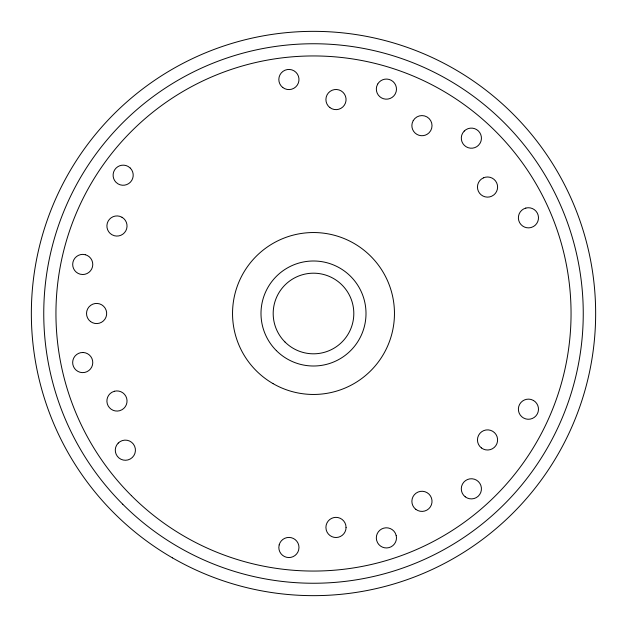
<?xml version="1.0" encoding="UTF-8"?>
<svg xmlns="http://www.w3.org/2000/svg" width="627" height="627" viewBox="0 0 627 627"><rect width="100%" height="100%" fill="white"/><g stroke="black" fill="none" stroke-linecap="round" stroke-linejoin="round"><path stroke-width="0.94" d="M279.172 544.879L278.827 547.489A10.079 10.079 0 0 0 298.64 550.098L298.985 547.489A10.079 10.079 0 0 0 279.172 544.879M377.681 84.081L376.67 86.518A10.079 10.079 0 0 0 395.128 94.16L396.139 91.73A10.079 10.079 0 0 0 377.681 84.081M413.224 120.619L412.213 123.049A10.079 10.079 0 0 0 429.072 132.783L430.678 130.698A10.079 10.079 0 0 0 426.987 116.935A10.079 10.079 0 0 0 413.224 120.619M118.229 443.07L116.63 445.154A10.079 10.079 0 0 0 127.963 459.928L130.392 458.917A10.079 10.079 0 0 0 133.355 444.057A10.079 10.079 0 0 0 118.229 443.07M464.239 131.051L462.64 133.136A10.079 10.079 0 0 0 478.487 145.299L480.094 143.215A10.079 10.079 0 0 0 464.239 131.051M483.488 177.825L481.238 179.189A10.079 10.079 0 0 0 491.576 196.29L493.825 194.926A10.079 10.079 0 0 0 483.488 177.825M525.826 208.07L523.396 209.081A10.079 10.079 0 0 0 531.045 227.538L533.475 226.527A10.079 10.079 0 0 0 525.826 208.07M114.373 391.264L111.943 392.267A10.079 10.079 0 0 0 119.592 410.732L122.022 409.721A10.079 10.079 0 0 0 114.373 391.264M83.258 352.492L80.64 352.695A10.079 10.079 0 0 0 82.208 372.618L84.825 372.407A10.079 10.079 0 0 0 83.258 352.492M85.343 254.719L82.733 254.374A10.079 10.079 0 0 0 80.123 274.179L82.733 274.524A10.079 10.079 0 0 0 85.343 254.719M122.022 217.279L119.592 216.268A10.079 10.079 0 0 0 111.943 234.733L114.373 235.736A10.079 10.079 0 0 0 122.022 217.279M533.475 400.473L531.045 399.462A10.079 10.079 0 0 0 523.396 417.919L525.826 418.93A10.079 10.079 0 0 0 533.475 400.473M130.283 168.083L128.198 166.484A10.079 10.079 0 0 0 116.034 182.332L118.119 183.93A10.079 10.079 0 0 0 130.283 168.083M396.193 535.474L395.237 533.021A10.079 10.079 0 0 0 376.615 540.278L377.572 542.731A10.079 10.079 0 0 0 396.193 535.474M346.065 527.495L345.736 524.885A10.079 10.079 0 0 0 325.907 527.378L326.236 529.987A10.079 10.079 0 0 0 346.065 527.495M172.425 557.85A282.15 282.15 0 0 0 595.65 313.5A282.15 282.15 0 0 0 172.425 69.15A282.15 282.15 0 0 0 172.425 557.85M282.769 87.506A10.079 10.079 0 0 0 298.899 80.828A10.079 10.079 0 0 0 285.05 70.2A10.079 10.079 0 0 0 282.769 87.506M329.849 107.554A10.079 10.079 0 0 0 345.979 100.876A10.079 10.079 0 0 0 332.13 90.249A10.079 10.079 0 0 0 329.849 107.554M481.403 447.937A10.079 10.079 0 0 0 497.524 441.259A10.079 10.079 0 0 0 483.676 430.631A10.079 10.079 0 0 0 481.403 447.937M465.226 496.819A10.079 10.079 0 0 0 481.356 490.142A10.079 10.079 0 0 0 467.507 479.514A10.079 10.079 0 0 0 465.226 496.819M415.819 509.336A10.079 10.079 0 0 0 431.94 502.658A10.079 10.079 0 0 0 418.091 492.03A10.079 10.079 0 0 0 415.819 509.336M90.468 321.494A10.079 10.079 0 0 0 106.59 314.817A10.079 10.079 0 0 0 92.741 304.189A10.079 10.079 0 0 0 90.468 321.494M122.759 504.241A269.751 269.751 0 0 0 574.058 383.316A269.751 269.751 0 0 0 243.684 52.942A269.751 269.751 0 0 0 122.759 504.241M284.995 342.005A40.308 40.308 0 0 0 352.437 323.932A40.308 40.308 0 0 0 303.068 274.563A40.308 40.308 0 0 0 284.995 342.005M131.38 495.62A257.556 257.556 0 0 0 562.278 380.158A257.556 257.556 0 0 0 246.842 64.722A257.556 257.556 0 0 0 131.38 495.62M273.019 383.614A80.961 80.961 0 0 0 394.461 313.5A80.961 80.961 0 0 0 273.019 243.386A80.961 80.961 0 0 0 273.019 383.614M276.374 350.626A52.503 52.503 0 0 0 364.216 327.09A52.503 52.503 0 0 0 299.91 262.784A52.503 52.503 0 0 0 276.374 350.626"/></g></svg>
